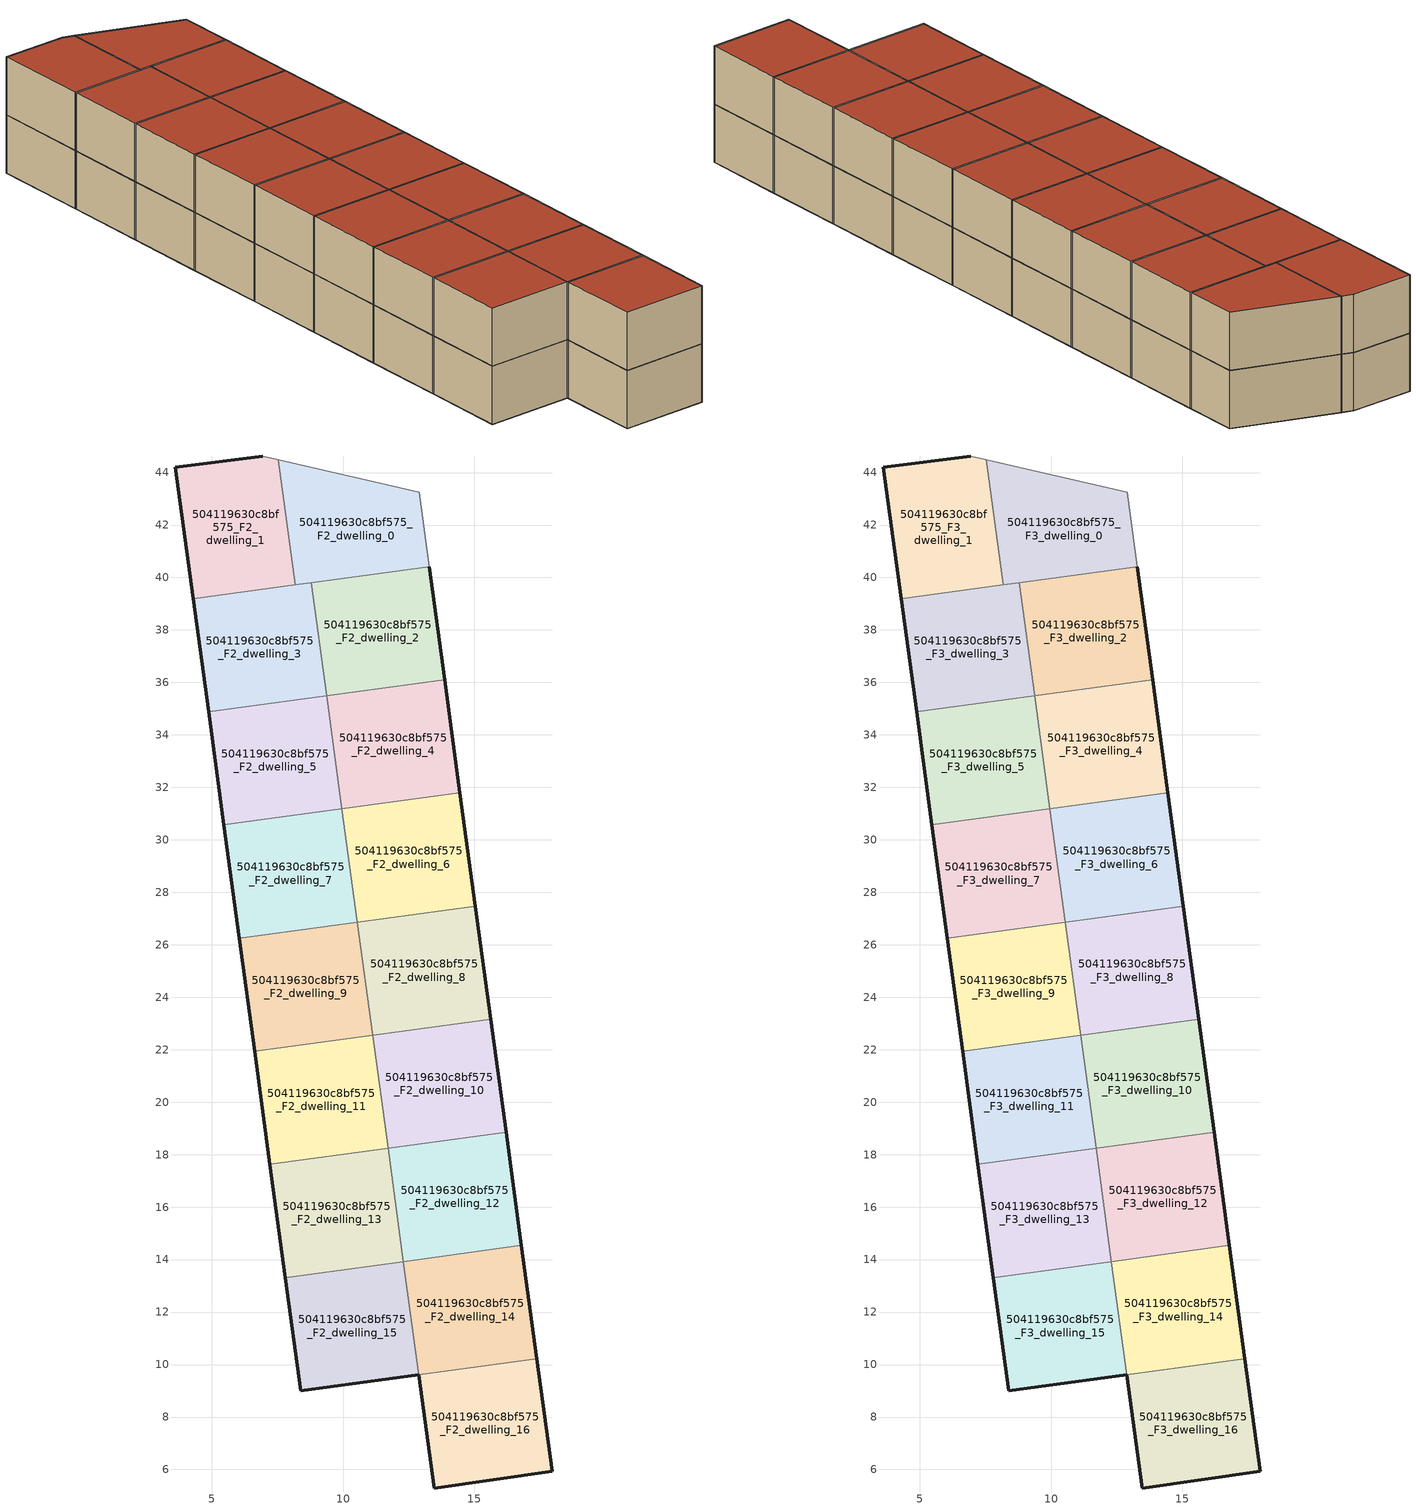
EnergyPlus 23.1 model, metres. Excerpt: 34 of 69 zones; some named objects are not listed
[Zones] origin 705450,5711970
504119630c8bf575_F2_dwelling_0
 floor to 504119630c8bf575_F1_dwelling_0 (EU_floor_Construction): 13.28,40.41 12.9,43.25 7.53,44.49 8.18,39.72 4.28,39.19 z6
 wall to 504119630c8bf575_F2_dwelling_1 (EU_wall_Construction): 4.28,39.19 8.18,39.72 7.53,44.49 z6:9
 wall adiabatic (EU_wall_Construction): 7.53,44.49 12.9,43.25 13.28,40.41 z6:9
 wall to 504119630c8bf575_F2_dwelling_2 (EU_wall_Construction): 13.28,40.41 8.78,39.8 z6:9
 wall to 504119630c8bf575_F2_dwelling_3 (EU_wall_Construction): 8.78,39.8 8.18,39.72 4.28,39.19 z6:9
504119630c8bf575_F2_dwelling_1
 floor to 504119630c8bf575_F1_dwelling_1 (EU_floor_Construction): 8.18,39.72 7.53,44.49 6.94,44.63 3.6,44.21 4.28,39.19 z6
 wall outside (EU_wall_Construction): 4.28,39.19 3.6,44.21 6.94,44.63 z6:9
 wall adiabatic (EU_wall_Construction): 6.94,44.63 7.53,44.49 z6:9
504119630c8bf575_F2_dwelling_10
 floor to 504119630c8bf575_F1_dwelling_10 (EU_floor_Construction): 16.21,18.85 15.62,23.16 11.12,22.55 11.71,18.24 z6
 wall outside (EU_wall_Construction): 15.62,23.16 16.21,18.85 z6:9
 wall to 504119630c8bf575_F2_dwelling_12 (EU_wall_Construction): 16.21,18.85 11.71,18.24 z6:9
 wall to 504119630c8bf575_F2_dwelling_11 (EU_wall_Construction): 11.71,18.24 11.12,22.55 z6:9
 wall to 504119630c8bf575_F2_dwelling_8 (EU_wall_Construction): 11.12,22.55 15.62,23.16 z6:9
504119630c8bf575_F2_dwelling_11
 floor to 504119630c8bf575_F1_dwelling_11 (EU_floor_Construction): 11.71,18.24 11.12,22.55 6.62,21.94 7.21,17.63 z6
 wall outside (EU_wall_Construction): 7.21,17.63 6.62,21.94 z6:9
 wall to 504119630c8bf575_F2_dwelling_13 (EU_wall_Construction): 11.71,18.24 7.21,17.63 z6:9
 wall to 504119630c8bf575_F2_dwelling_9 (EU_wall_Construction): 6.62,21.94 11.12,22.55 z6:9
504119630c8bf575_F2_dwelling_12
 floor to 504119630c8bf575_F1_dwelling_12 (EU_floor_Construction): 16.8,14.54 16.21,18.85 11.71,18.24 12.3,13.93 z6
 wall outside (EU_wall_Construction): 16.21,18.85 16.8,14.54 z6:9
 wall to 504119630c8bf575_F2_dwelling_14 (EU_wall_Construction): 16.8,14.54 12.3,13.93 z6:9
 wall to 504119630c8bf575_F2_dwelling_13 (EU_wall_Construction): 12.3,13.93 11.71,18.24 z6:9
504119630c8bf575_F2_dwelling_13
 floor to 504119630c8bf575_F1_dwelling_13 (EU_floor_Construction): 12.3,13.93 11.71,18.24 7.21,17.63 7.8,13.32 z6
 wall outside (EU_wall_Construction): 7.8,13.32 7.21,17.63 z6:9
 wall to 504119630c8bf575_F2_dwelling_15 (EU_wall_Construction): 12.3,13.93 7.8,13.32 z6:9
504119630c8bf575_F2_dwelling_14
 floor to 504119630c8bf575_F1_dwelling_14 (EU_floor_Construction): 17.38,10.23 16.8,14.54 12.3,13.93 12.88,9.62 z6
 wall outside (EU_wall_Construction): 16.8,14.54 17.38,10.23 z6:9
 wall to 504119630c8bf575_F2_dwelling_15 (EU_wall_Construction): 12.88,9.62 12.3,13.93 z6:9
 wall to 504119630c8bf575_F2_dwelling_16 (EU_wall_Construction): 17.38,10.23 12.88,9.62 z6:9
504119630c8bf575_F2_dwelling_15
 floor to 504119630c8bf575_F1_dwelling_15 (EU_floor_Construction): 12.88,9.62 12.3,13.93 7.8,13.32 8.38,9 z6
 wall outside (EU_wall_Construction): 12.88,9.62 8.38,9 7.8,13.32 z6:9
504119630c8bf575_F2_dwelling_16
 floor to 504119630c8bf575_F1_dwelling_16 (EU_floor_Construction): 17.96,5.93 17.38,10.23 12.88,9.62 13.46,5.29 z6
 wall outside (EU_wall_Construction): 17.38,10.23 17.96,5.93 13.46,5.29 12.88,9.62 z6:9
504119630c8bf575_F2_dwelling_2
 floor to 504119630c8bf575_F1_dwelling_2 (EU_floor_Construction): 13.87,36.1 13.28,40.41 8.78,39.8 9.37,35.49 z6
 wall outside (EU_wall_Construction): 13.28,40.41 13.87,36.1 z6:9
 wall to 504119630c8bf575_F2_dwelling_4 (EU_wall_Construction): 13.87,36.1 9.37,35.49 z6:9
 wall to 504119630c8bf575_F2_dwelling_3 (EU_wall_Construction): 9.37,35.49 8.78,39.8 z6:9
504119630c8bf575_F2_dwelling_3
 floor to 504119630c8bf575_F1_dwelling_3 (EU_floor_Construction): 9.37,35.49 8.78,39.8 4.28,39.19 4.87,34.88 z6
 wall outside (EU_wall_Construction): 4.87,34.88 4.28,39.19 z6:9
 wall to 504119630c8bf575_F2_dwelling_5 (EU_wall_Construction): 9.37,35.49 4.87,34.88 z6:9
504119630c8bf575_F2_dwelling_4
 floor to 504119630c8bf575_F1_dwelling_4 (EU_floor_Construction): 14.45,31.79 13.87,36.1 9.37,35.49 9.95,31.18 z6
 wall outside (EU_wall_Construction): 13.87,36.1 14.45,31.79 z6:9
 wall to 504119630c8bf575_F2_dwelling_5 (EU_wall_Construction): 9.95,31.18 9.37,35.49 z6:9
 wall to 504119630c8bf575_F2_dwelling_6 (EU_wall_Construction): 14.45,31.79 9.95,31.18 z6:9
504119630c8bf575_F2_dwelling_5
 floor to 504119630c8bf575_F1_dwelling_5 (EU_floor_Construction): 9.95,31.18 9.37,35.49 4.87,34.88 5.45,30.57 z6
 wall outside (EU_wall_Construction): 5.45,30.57 4.87,34.88 z6:9
 wall to 504119630c8bf575_F2_dwelling_7 (EU_wall_Construction): 9.95,31.18 5.45,30.57 z6:9
504119630c8bf575_F2_dwelling_6
 floor to 504119630c8bf575_F1_dwelling_6 (EU_floor_Construction): 15.04,27.47 14.45,31.79 9.95,31.18 10.54,26.86 z6
 wall outside (EU_wall_Construction): 14.45,31.79 15.04,27.47 z6:9
 wall to 504119630c8bf575_F2_dwelling_7 (EU_wall_Construction): 10.54,26.86 9.95,31.18 z6:9
 wall to 504119630c8bf575_F2_dwelling_8 (EU_wall_Construction): 15.04,27.47 10.54,26.86 z6:9
504119630c8bf575_F2_dwelling_7
 floor to 504119630c8bf575_F1_dwelling_7 (EU_floor_Construction): 10.54,26.86 9.95,31.18 5.45,30.57 6.04,26.25 z6
 wall outside (EU_wall_Construction): 6.04,26.25 5.45,30.57 z6:9
 wall to 504119630c8bf575_F2_dwelling_9 (EU_wall_Construction): 10.54,26.86 6.04,26.25 z6:9
504119630c8bf575_F2_dwelling_8
 floor to 504119630c8bf575_F1_dwelling_8 (EU_floor_Construction): 15.62,23.16 15.04,27.47 10.54,26.86 11.12,22.55 z6
 wall outside (EU_wall_Construction): 15.04,27.47 15.62,23.16 z6:9
 wall to 504119630c8bf575_F2_dwelling_9 (EU_wall_Construction): 11.12,22.55 10.54,26.86 z6:9
504119630c8bf575_F2_dwelling_9
 floor to 504119630c8bf575_F1_dwelling_9 (EU_floor_Construction): 11.12,22.55 10.54,26.86 6.04,26.25 6.62,21.94 z6
 wall outside (EU_wall_Construction): 6.62,21.94 6.04,26.25 z6:9
504119630c8bf575_F3_dwelling_0
 floor to 504119630c8bf575_F2_dwelling_0 (EU_floor_Construction): 13.28,40.41 12.9,43.25 7.53,44.49 8.18,39.72 4.28,39.19 z9
 wall to 504119630c8bf575_F3_dwelling_1 (EU_wall_Construction): 4.28,39.19 8.18,39.72 7.53,44.49 z9:12
 wall adiabatic (EU_wall_Construction): 7.53,44.49 12.9,43.25 13.28,40.41 z9:12
 wall to 504119630c8bf575_F3_dwelling_2 (EU_wall_Construction): 13.28,40.41 8.78,39.8 z9:12
 wall to 504119630c8bf575_F3_dwelling_3 (EU_wall_Construction): 8.78,39.8 8.18,39.72 4.28,39.19 z9:12
 roof outside (EU_roof_Construction): 12.9,43.25 13.28,40.41 4.28,39.19 8.18,39.72 7.53,44.49 z12
504119630c8bf575_F3_dwelling_1
 floor to 504119630c8bf575_F2_dwelling_1 (EU_floor_Construction): 8.18,39.72 7.53,44.49 6.94,44.63 3.6,44.21 4.28,39.19 z9
 wall outside (EU_wall_Construction): 4.28,39.19 3.6,44.21 6.94,44.63 z9:12
 wall adiabatic (EU_wall_Construction): 6.94,44.63 7.53,44.49 z9:12
 roof outside (EU_roof_Construction): 7.53,44.49 8.18,39.72 4.28,39.19 3.6,44.21 6.94,44.63 z12
504119630c8bf575_F3_dwelling_10
 floor to 504119630c8bf575_F2_dwelling_10 (EU_floor_Construction): 16.21,18.85 15.62,23.16 11.12,22.55 11.71,18.24 z9
 wall outside (EU_wall_Construction): 15.62,23.16 16.21,18.85 z9:12
 wall to 504119630c8bf575_F3_dwelling_12 (EU_wall_Construction): 16.21,18.85 11.71,18.24 z9:12
 wall to 504119630c8bf575_F3_dwelling_11 (EU_wall_Construction): 11.71,18.24 11.12,22.55 z9:12
 wall to 504119630c8bf575_F3_dwelling_8 (EU_wall_Construction): 11.12,22.55 15.62,23.16 z9:12
 roof outside (EU_roof_Construction): 15.62,23.16 16.21,18.85 11.71,18.24 11.12,22.55 z12
504119630c8bf575_F3_dwelling_11
 floor to 504119630c8bf575_F2_dwelling_11 (EU_floor_Construction): 11.71,18.24 11.12,22.55 6.62,21.94 7.21,17.63 z9
 wall outside (EU_wall_Construction): 7.21,17.63 6.62,21.94 z9:12
 wall to 504119630c8bf575_F3_dwelling_13 (EU_wall_Construction): 11.71,18.24 7.21,17.63 z9:12
 wall to 504119630c8bf575_F3_dwelling_9 (EU_wall_Construction): 6.62,21.94 11.12,22.55 z9:12
 roof outside (EU_roof_Construction): 11.12,22.55 11.71,18.24 7.21,17.63 6.62,21.94 z12
504119630c8bf575_F3_dwelling_12
 floor to 504119630c8bf575_F2_dwelling_12 (EU_floor_Construction): 16.8,14.54 16.21,18.85 11.71,18.24 12.3,13.93 z9
 wall outside (EU_wall_Construction): 16.21,18.85 16.8,14.54 z9:12
 wall to 504119630c8bf575_F3_dwelling_14 (EU_wall_Construction): 16.8,14.54 12.3,13.93 z9:12
 wall to 504119630c8bf575_F3_dwelling_13 (EU_wall_Construction): 12.3,13.93 11.71,18.24 z9:12
 roof outside (EU_roof_Construction): 16.21,18.85 16.8,14.54 12.3,13.93 11.71,18.24 z12
504119630c8bf575_F3_dwelling_13
 floor to 504119630c8bf575_F2_dwelling_13 (EU_floor_Construction): 12.3,13.93 11.71,18.24 7.21,17.63 7.8,13.32 z9
 wall outside (EU_wall_Construction): 7.8,13.32 7.21,17.63 z9:12
 wall to 504119630c8bf575_F3_dwelling_15 (EU_wall_Construction): 12.3,13.93 7.8,13.32 z9:12
 roof outside (EU_roof_Construction): 11.71,18.24 12.3,13.93 7.8,13.32 7.21,17.63 z12
504119630c8bf575_F3_dwelling_14
 floor to 504119630c8bf575_F2_dwelling_14 (EU_floor_Construction): 17.38,10.23 16.8,14.54 12.3,13.93 12.88,9.62 z9
 wall outside (EU_wall_Construction): 16.8,14.54 17.38,10.23 z9:12
 wall to 504119630c8bf575_F3_dwelling_15 (EU_wall_Construction): 12.88,9.62 12.3,13.93 z9:12
 wall to 504119630c8bf575_F3_dwelling_16 (EU_wall_Construction): 17.38,10.23 12.88,9.62 z9:12
 roof outside (EU_roof_Construction): 16.8,14.54 17.38,10.23 12.88,9.62 12.3,13.93 z12
504119630c8bf575_F3_dwelling_15
 floor to 504119630c8bf575_F2_dwelling_15 (EU_floor_Construction): 12.88,9.62 12.3,13.93 7.8,13.32 8.38,9 z9
 wall outside (EU_wall_Construction): 12.88,9.62 8.38,9 7.8,13.32 z9:12
 roof outside (EU_roof_Construction): 12.3,13.93 12.88,9.62 8.38,9 7.8,13.32 z12
504119630c8bf575_F3_dwelling_16
 floor to 504119630c8bf575_F2_dwelling_16 (EU_floor_Construction): 17.96,5.93 17.38,10.23 12.88,9.62 13.46,5.29 z9
 wall outside (EU_wall_Construction): 17.38,10.23 17.96,5.93 13.46,5.29 12.88,9.62 z9:12
 roof outside (EU_roof_Construction): 17.38,10.23 17.96,5.93 13.46,5.29 12.88,9.62 z12
504119630c8bf575_F3_dwelling_2
 floor to 504119630c8bf575_F2_dwelling_2 (EU_floor_Construction): 13.87,36.1 13.28,40.41 8.78,39.8 9.37,35.49 z9
 wall outside (EU_wall_Construction): 13.28,40.41 13.87,36.1 z9:12
 wall to 504119630c8bf575_F3_dwelling_4 (EU_wall_Construction): 13.87,36.1 9.37,35.49 z9:12
 wall to 504119630c8bf575_F3_dwelling_3 (EU_wall_Construction): 9.37,35.49 8.78,39.8 z9:12
 roof outside (EU_roof_Construction): 13.28,40.41 13.87,36.1 9.37,35.49 8.78,39.8 z12
504119630c8bf575_F3_dwelling_3
 floor to 504119630c8bf575_F2_dwelling_3 (EU_floor_Construction): 9.37,35.49 8.78,39.8 4.28,39.19 4.87,34.88 z9
 wall outside (EU_wall_Construction): 4.87,34.88 4.28,39.19 z9:12
 wall to 504119630c8bf575_F3_dwelling_5 (EU_wall_Construction): 9.37,35.49 4.87,34.88 z9:12
 roof outside (EU_roof_Construction): 8.78,39.8 9.37,35.49 4.87,34.88 4.28,39.19 z12
504119630c8bf575_F3_dwelling_4
 floor to 504119630c8bf575_F2_dwelling_4 (EU_floor_Construction): 14.45,31.79 13.87,36.1 9.37,35.49 9.95,31.18 z9
 wall outside (EU_wall_Construction): 13.87,36.1 14.45,31.79 z9:12
 wall to 504119630c8bf575_F3_dwelling_5 (EU_wall_Construction): 9.95,31.18 9.37,35.49 z9:12
 wall to 504119630c8bf575_F3_dwelling_6 (EU_wall_Construction): 14.45,31.79 9.95,31.18 z9:12
 roof outside (EU_roof_Construction): 13.87,36.1 14.45,31.79 9.95,31.18 9.37,35.49 z12
504119630c8bf575_F3_dwelling_5
 floor to 504119630c8bf575_F2_dwelling_5 (EU_floor_Construction): 9.95,31.18 9.37,35.49 4.87,34.88 5.45,30.57 z9
 wall outside (EU_wall_Construction): 5.45,30.57 4.87,34.88 z9:12
 wall to 504119630c8bf575_F3_dwelling_7 (EU_wall_Construction): 9.95,31.18 5.45,30.57 z9:12
 roof outside (EU_roof_Construction): 9.37,35.49 9.95,31.18 5.45,30.57 4.87,34.88 z12
504119630c8bf575_F3_dwelling_6
 floor to 504119630c8bf575_F2_dwelling_6 (EU_floor_Construction): 15.04,27.47 14.45,31.79 9.95,31.18 10.54,26.86 z9
 wall outside (EU_wall_Construction): 14.45,31.79 15.04,27.47 z9:12
 wall to 504119630c8bf575_F3_dwelling_7 (EU_wall_Construction): 10.54,26.86 9.95,31.18 z9:12
 wall to 504119630c8bf575_F3_dwelling_8 (EU_wall_Construction): 15.04,27.47 10.54,26.86 z9:12
 roof outside (EU_roof_Construction): 14.45,31.79 15.04,27.47 10.54,26.86 9.95,31.18 z12
504119630c8bf575_F3_dwelling_7
 floor to 504119630c8bf575_F2_dwelling_7 (EU_floor_Construction): 10.54,26.86 9.95,31.18 5.45,30.57 6.04,26.25 z9
 wall outside (EU_wall_Construction): 6.04,26.25 5.45,30.57 z9:12
 wall to 504119630c8bf575_F3_dwelling_9 (EU_wall_Construction): 10.54,26.86 6.04,26.25 z9:12
 roof outside (EU_roof_Construction): 9.95,31.18 10.54,26.86 6.04,26.25 5.45,30.57 z12
504119630c8bf575_F3_dwelling_8
 floor to 504119630c8bf575_F2_dwelling_8 (EU_floor_Construction): 15.62,23.16 15.04,27.47 10.54,26.86 11.12,22.55 z9
 wall outside (EU_wall_Construction): 15.04,27.47 15.62,23.16 z9:12
 wall to 504119630c8bf575_F3_dwelling_9 (EU_wall_Construction): 11.12,22.55 10.54,26.86 z9:12
 roof outside (EU_roof_Construction): 15.04,27.47 15.62,23.16 11.12,22.55 10.54,26.86 z12
504119630c8bf575_F3_dwelling_9
 floor to 504119630c8bf575_F2_dwelling_9 (EU_floor_Construction): 11.12,22.55 10.54,26.86 6.04,26.25 6.62,21.94 z9
 wall outside (EU_wall_Construction): 6.62,21.94 6.04,26.25 z9:12
 roof outside (EU_roof_Construction): 10.54,26.86 11.12,22.55 6.62,21.94 6.04,26.25 z12
[Building]
EU S2 Campaign: North Axis=0; Terrain=City; Solar Distribution=FullExterior
[Site:Location]
London: Latitude=51.5; Longitude=-0.5; Time Zone=0; Elevation=25
[SizingPeriod:WeatherFileDays]
AnnualSizingPeriod: Begin Month=1; Begin Day of Month=1; End Month=12; End Day of Month=31; Day of Week for Start Day=Monday; Use Weather File Daylight Saving Period=No; Use Weather File Rain and Snow Indicators=No
[MATERIAL]
EU_InternalMass_Material: Roughness=MediumRough; Thickness=0.1; Conductivity=1; Density=1800; Specific Heat=900; Thermal Absorptance=0.9; Solar Absorptance=0.7; Visible Absorptance=0.7
[MATERIAL:NOMASS] Roughness=MediumRough; Thermal Absorptance=0.9; Solar Absorptance=0.7; Visible Absorptance=0.7
Name | Thermal Resistance
EU_wall_NoMass | 0.635353
EU_roof_NoMass | 0.675062
EU_floor_NoMass | 1.96382
[CONSTRUCTION]
EU_wall_Construction: EU_wall_NoMass
EU_roof_Construction: EU_roof_NoMass
EU_floor_Construction: EU_floor_NoMass
EU_InternalMass_Construction: EU_InternalMass_Material
[ZONE] Type=1; Multiplier=1; Ceiling Height=autocalculate; Floor Area=autocalculate; Part of Total Floor Area=Yes
Name | Volume
504119630c8bf575_F2_dwelling_0; 504119630c8bf575_F3_dwelling_0 | 59.2903
504119630c8bf575_F2_dwelling_1; 504119630c8bf575_F3_dwelling_1; 504119630c8bf575_F2_dwelling_14; 504119630c8bf575_F3_dwelling_14 | 59.2976
504119630c8bf575_F2_dwelling_10; 504119630c8bf575_F3_dwelling_10; 504119630c8bf575_F2_dwelling_4; 504119630c8bf575_F3_dwelling_4 | 59.2917
504119630c8bf575_F2_dwelling_11; 504119630c8bf575_F3_dwelling_11; 504119630c8bf575_F2_dwelling_13; 504119630c8bf575_F3_dwelling_13; 504119630c8bf575_F2_dwelling_15; 504119630c8bf575_F3_dwelling_15; 504119630c8bf575_F2_dwelling_9; 504119630c8bf575_F3_dwelling_9 | 59.2822
504119630c8bf575_F2_dwelling_12; 504119630c8bf575_F3_dwelling_12 | 59.2969
504119630c8bf575_F2_dwelling_16; 504119630c8bf575_F3_dwelling_16 | 59.2874
504119630c8bf575_F2_dwelling_2; 504119630c8bf575_F3_dwelling_2 | 59.2925
504119630c8bf575_F2_dwelling_3; 504119630c8bf575_F3_dwelling_3 | 59.283
504119630c8bf575_F2_dwelling_5; 504119630c8bf575_F3_dwelling_5 | 59.2896
504119630c8bf575_F2_dwelling_6; 504119630c8bf575_F3_dwelling_6; 504119630c8bf575_F2_dwelling_7; 504119630c8bf575_F3_dwelling_7 | 59.2983
504119630c8bf575_F2_dwelling_8; 504119630c8bf575_F3_dwelling_8 | 59.2786
[INTERNALMASS] Construction=EU_InternalMass_Construction
Name | Zone or ZoneList | Surface Area
504119630c8bf575_F2_dwelling_0_EU_InternalMass | 504119630c8bf575_F2_dwelling_0 | 19.7629
504119630c8bf575_F2_dwelling_1_EU_InternalMass | 504119630c8bf575_F2_dwelling_1 | 19.7668
504119630c8bf575_F2_dwelling_2_EU_InternalMass | 504119630c8bf575_F2_dwelling_2 | 19.7674
504119630c8bf575_F2_dwelling_3_EU_InternalMass | 504119630c8bf575_F2_dwelling_3 | 19.7605
504119630c8bf575_F2_dwelling_4_EU_InternalMass | 504119630c8bf575_F2_dwelling_4 | 19.7649
504119630c8bf575_F2_dwelling_5_EU_InternalMass | 504119630c8bf575_F2_dwelling_5 | 19.7655
504119630c8bf575_F2_dwelling_6_EU_InternalMass | 504119630c8bf575_F2_dwelling_6 | 19.763
504119630c8bf575_F2_dwelling_7_EU_InternalMass | 504119630c8bf575_F2_dwelling_7 | 19.763
504119630c8bf575_F2_dwelling_8_EU_InternalMass | 504119630c8bf575_F2_dwelling_8 | 19.7637
504119630c8bf575_F2_dwelling_9_EU_InternalMass | 504119630c8bf575_F2_dwelling_9 | 22.2307
504119630c8bf575_F2_dwelling_10_EU_InternalMass | 504119630c8bf575_F2_dwelling_10 | 22.2353
504119630c8bf575_F2_dwelling_11_EU_InternalMass | 504119630c8bf575_F2_dwelling_11 | 22.2309
504119630c8bf575_F2_dwelling_12_EU_InternalMass | 504119630c8bf575_F2_dwelling_12 | 22.2337
504119630c8bf575_F2_dwelling_13_EU_InternalMass | 504119630c8bf575_F2_dwelling_13 | 22.2339
504119630c8bf575_F2_dwelling_14_EU_InternalMass | 504119630c8bf575_F2_dwelling_14 | 22.234
504119630c8bf575_F2_dwelling_15_EU_InternalMass | 504119630c8bf575_F2_dwelling_15 | 22.2336
504119630c8bf575_F2_dwelling_16_EU_InternalMass | 504119630c8bf575_F2_dwelling_16 | 22.2339
504119630c8bf575_F3_dwelling_0_EU_InternalMass | 504119630c8bf575_F3_dwelling_0 | 19.7629
504119630c8bf575_F3_dwelling_1_EU_InternalMass | 504119630c8bf575_F3_dwelling_1 | 19.7668
504119630c8bf575_F3_dwelling_2_EU_InternalMass | 504119630c8bf575_F3_dwelling_2 | 19.7674
504119630c8bf575_F3_dwelling_3_EU_InternalMass | 504119630c8bf575_F3_dwelling_3 | 19.7605
504119630c8bf575_F3_dwelling_4_EU_InternalMass | 504119630c8bf575_F3_dwelling_4 | 19.7649
504119630c8bf575_F3_dwelling_5_EU_InternalMass | 504119630c8bf575_F3_dwelling_5 | 19.7655
504119630c8bf575_F3_dwelling_6_EU_InternalMass | 504119630c8bf575_F3_dwelling_6 | 19.763
504119630c8bf575_F3_dwelling_7_EU_InternalMass | 504119630c8bf575_F3_dwelling_7 | 19.763
504119630c8bf575_F3_dwelling_8_EU_InternalMass | 504119630c8bf575_F3_dwelling_8 | 19.7637
504119630c8bf575_F3_dwelling_9_EU_InternalMass | 504119630c8bf575_F3_dwelling_9 | 22.2307
504119630c8bf575_F3_dwelling_10_EU_InternalMass | 504119630c8bf575_F3_dwelling_10 | 22.2353
504119630c8bf575_F3_dwelling_11_EU_InternalMass | 504119630c8bf575_F3_dwelling_11 | 22.2309
504119630c8bf575_F3_dwelling_12_EU_InternalMass | 504119630c8bf575_F3_dwelling_12 | 22.2337
504119630c8bf575_F3_dwelling_13_EU_InternalMass | 504119630c8bf575_F3_dwelling_13 | 22.2339
504119630c8bf575_F3_dwelling_14_EU_InternalMass | 504119630c8bf575_F3_dwelling_14 | 22.234
504119630c8bf575_F3_dwelling_15_EU_InternalMass | 504119630c8bf575_F3_dwelling_15 | 22.2336
504119630c8bf575_F3_dwelling_16_EU_InternalMass | 504119630c8bf575_F3_dwelling_16 | 22.2339
[OTHEREQUIPMENT] Fuel Type=Electricity; Design Level Calculation Method=Watts/Area; Power per Zone Floor Area=1; Fraction Latent=0; Fraction Radiant=0; Fraction Lost=0; Carbon Dioxide Generation Rate=0; EndUse Subcategory=EU_Step8_InternalGains
Name | Zone or ZoneList or Space or SpaceList | Schedule
EU_Step8_InternalGain_504119630c8bf575_F2_dwelling_0_f000 | 504119630c8bf575_F2_dwelling_0 | EU_Step8_GainSchedule_504119630c8bf575_F2_dwelling_0_f000
EU_Step8_InternalGain_504119630c8bf575_F2_dwelling_1_f000 | 504119630c8bf575_F2_dwelling_1 | EU_Step8_GainSchedule_504119630c8bf575_F2_dwelling_1_f000
EU_Step8_InternalGain_504119630c8bf575_F2_dwelling_2_f000 | 504119630c8bf575_F2_dwelling_2 | EU_Step8_GainSchedule_504119630c8bf575_F2_dwelling_2_f000
EU_Step8_InternalGain_504119630c8bf575_F2_dwelling_3_f000 | 504119630c8bf575_F2_dwelling_3 | EU_Step8_GainSchedule_504119630c8bf575_F2_dwelling_3_f000
EU_Step8_InternalGain_504119630c8bf575_F2_dwelling_4_f000 | 504119630c8bf575_F2_dwelling_4 | EU_Step8_GainSchedule_504119630c8bf575_F2_dwelling_4_f000
EU_Step8_InternalGain_504119630c8bf575_F2_dwelling_5_f000 | 504119630c8bf575_F2_dwelling_5 | EU_Step8_GainSchedule_504119630c8bf575_F2_dwelling_5_f000
EU_Step8_InternalGain_504119630c8bf575_F2_dwelling_6_f000 | 504119630c8bf575_F2_dwelling_6 | EU_Step8_GainSchedule_504119630c8bf575_F2_dwelling_6_f000
EU_Step8_InternalGain_504119630c8bf575_F2_dwelling_7_f000 | 504119630c8bf575_F2_dwelling_7 | EU_Step8_GainSchedule_504119630c8bf575_F2_dwelling_7_f000
EU_Step8_InternalGain_504119630c8bf575_F2_dwelling_8_f000 | 504119630c8bf575_F2_dwelling_8 | EU_Step8_GainSchedule_504119630c8bf575_F2_dwelling_8_f000
EU_Step8_InternalGain_504119630c8bf575_F2_dwelling_9_f000 | 504119630c8bf575_F2_dwelling_9 | EU_Step8_GainSchedule_504119630c8bf575_F2_dwelling_9_f000
EU_Step8_InternalGain_504119630c8bf575_F2_dwelling_10_f000 | 504119630c8bf575_F2_dwelling_10 | EU_Step8_GainSchedule_504119630c8bf575_F2_dwelling_10_f000
EU_Step8_InternalGain_504119630c8bf575_F2_dwelling_11_f000 | 504119630c8bf575_F2_dwelling_11 | EU_Step8_GainSchedule_504119630c8bf575_F2_dwelling_11_f000
EU_Step8_InternalGain_504119630c8bf575_F2_dwelling_12_f000 | 504119630c8bf575_F2_dwelling_12 | EU_Step8_GainSchedule_504119630c8bf575_F2_dwelling_12_f000
EU_Step8_InternalGain_504119630c8bf575_F2_dwelling_13_f000 | 504119630c8bf575_F2_dwelling_13 | EU_Step8_GainSchedule_504119630c8bf575_F2_dwelling_13_f000
EU_Step8_InternalGain_504119630c8bf575_F2_dwelling_14_f000 | 504119630c8bf575_F2_dwelling_14 | EU_Step8_GainSchedule_504119630c8bf575_F2_dwelling_14_f000
EU_Step8_InternalGain_504119630c8bf575_F2_dwelling_15_f000 | 504119630c8bf575_F2_dwelling_15 | EU_Step8_GainSchedule_504119630c8bf575_F2_dwelling_15_f000
EU_Step8_InternalGain_504119630c8bf575_F2_dwelling_16_f000 | 504119630c8bf575_F2_dwelling_16 | EU_Step8_GainSchedule_504119630c8bf575_F2_dwelling_16_f000
EU_Step8_InternalGain_504119630c8bf575_F3_dwelling_0_f000 | 504119630c8bf575_F3_dwelling_0 | EU_Step8_GainSchedule_504119630c8bf575_F3_dwelling_0_f000
EU_Step8_InternalGain_504119630c8bf575_F3_dwelling_1_f000 | 504119630c8bf575_F3_dwelling_1 | EU_Step8_GainSchedule_504119630c8bf575_F3_dwelling_1_f000
EU_Step8_InternalGain_504119630c8bf575_F3_dwelling_2_f000 | 504119630c8bf575_F3_dwelling_2 | EU_Step8_GainSchedule_504119630c8bf575_F3_dwelling_2_f000
EU_Step8_InternalGain_504119630c8bf575_F3_dwelling_3_f000 | 504119630c8bf575_F3_dwelling_3 | EU_Step8_GainSchedule_504119630c8bf575_F3_dwelling_3_f000
EU_Step8_InternalGain_504119630c8bf575_F3_dwelling_4_f000 | 504119630c8bf575_F3_dwelling_4 | EU_Step8_GainSchedule_504119630c8bf575_F3_dwelling_4_f000
EU_Step8_InternalGain_504119630c8bf575_F3_dwelling_5_f000 | 504119630c8bf575_F3_dwelling_5 | EU_Step8_GainSchedule_504119630c8bf575_F3_dwelling_5_f000
EU_Step8_InternalGain_504119630c8bf575_F3_dwelling_6_f000 | 504119630c8bf575_F3_dwelling_6 | EU_Step8_GainSchedule_504119630c8bf575_F3_dwelling_6_f000
EU_Step8_InternalGain_504119630c8bf575_F3_dwelling_7_f000 | 504119630c8bf575_F3_dwelling_7 | EU_Step8_GainSchedule_504119630c8bf575_F3_dwelling_7_f000
EU_Step8_InternalGain_504119630c8bf575_F3_dwelling_8_f000 | 504119630c8bf575_F3_dwelling_8 | EU_Step8_GainSchedule_504119630c8bf575_F3_dwelling_8_f000
EU_Step8_InternalGain_504119630c8bf575_F3_dwelling_9_f000 | 504119630c8bf575_F3_dwelling_9 | EU_Step8_GainSchedule_504119630c8bf575_F3_dwelling_9_f000
EU_Step8_InternalGain_504119630c8bf575_F3_dwelling_10_f000 | 504119630c8bf575_F3_dwelling_10 | EU_Step8_GainSchedule_504119630c8bf575_F3_dwelling_10_f000
EU_Step8_InternalGain_504119630c8bf575_F3_dwelling_11_f000 | 504119630c8bf575_F3_dwelling_11 | EU_Step8_GainSchedule_504119630c8bf575_F3_dwelling_11_f000
EU_Step8_InternalGain_504119630c8bf575_F3_dwelling_12_f000 | 504119630c8bf575_F3_dwelling_12 | EU_Step8_GainSchedule_504119630c8bf575_F3_dwelling_12_f000
EU_Step8_InternalGain_504119630c8bf575_F3_dwelling_13_f000 | 504119630c8bf575_F3_dwelling_13 | EU_Step8_GainSchedule_504119630c8bf575_F3_dwelling_13_f000
EU_Step8_InternalGain_504119630c8bf575_F3_dwelling_14_f000 | 504119630c8bf575_F3_dwelling_14 | EU_Step8_GainSchedule_504119630c8bf575_F3_dwelling_14_f000
EU_Step8_InternalGain_504119630c8bf575_F3_dwelling_15_f000 | 504119630c8bf575_F3_dwelling_15 | EU_Step8_GainSchedule_504119630c8bf575_F3_dwelling_15_f000
EU_Step8_InternalGain_504119630c8bf575_F3_dwelling_16_f000 | 504119630c8bf575_F3_dwelling_16 | EU_Step8_GainSchedule_504119630c8bf575_F3_dwelling_16_f000
[ZONEVENTILATION:DESIGNFLOWRATE] Schedule=EU_AlwaysOn; Design Flow Rate Calculation Method=AirChanges/Hour; Air Changes per Hour=0.555504; Ventilation Type=Natural; Fan Pressure Rise=0; Fan Total Efficiency=1; Constant Term Coefficient=1; Temperature Term Coefficient=0; Velocity Term Coefficient=0; Velocity Squared Term Coefficient=0; Minimum Indoor Temperature=-100; Maximum Indoor Temperature=100; Delta Temperature=-100; Minimum Outdoor Temperature=-100; Maximum Outdoor Temperature=100; Maximum Wind Speed=40
Name | Zone or ZoneList or Space or SpaceList
EU_ConstantAir_504119630c8bf575_F2_dwelling_0 | 504119630c8bf575_F2_dwelling_0
EU_ConstantAir_504119630c8bf575_F2_dwelling_1 | 504119630c8bf575_F2_dwelling_1
EU_ConstantAir_504119630c8bf575_F2_dwelling_2 | 504119630c8bf575_F2_dwelling_2
EU_ConstantAir_504119630c8bf575_F2_dwelling_3 | 504119630c8bf575_F2_dwelling_3
EU_ConstantAir_504119630c8bf575_F2_dwelling_4 | 504119630c8bf575_F2_dwelling_4
EU_ConstantAir_504119630c8bf575_F2_dwelling_5 | 504119630c8bf575_F2_dwelling_5
EU_ConstantAir_504119630c8bf575_F2_dwelling_6 | 504119630c8bf575_F2_dwelling_6
EU_ConstantAir_504119630c8bf575_F2_dwelling_7 | 504119630c8bf575_F2_dwelling_7
EU_ConstantAir_504119630c8bf575_F2_dwelling_8 | 504119630c8bf575_F2_dwelling_8
EU_ConstantAir_504119630c8bf575_F2_dwelling_9 | 504119630c8bf575_F2_dwelling_9
EU_ConstantAir_504119630c8bf575_F2_dwelling_10 | 504119630c8bf575_F2_dwelling_10
EU_ConstantAir_504119630c8bf575_F2_dwelling_11 | 504119630c8bf575_F2_dwelling_11
EU_ConstantAir_504119630c8bf575_F2_dwelling_12 | 504119630c8bf575_F2_dwelling_12
EU_ConstantAir_504119630c8bf575_F2_dwelling_13 | 504119630c8bf575_F2_dwelling_13
EU_ConstantAir_504119630c8bf575_F2_dwelling_14 | 504119630c8bf575_F2_dwelling_14
EU_ConstantAir_504119630c8bf575_F2_dwelling_15 | 504119630c8bf575_F2_dwelling_15
EU_ConstantAir_504119630c8bf575_F2_dwelling_16 | 504119630c8bf575_F2_dwelling_16
EU_ConstantAir_504119630c8bf575_F3_dwelling_0 | 504119630c8bf575_F3_dwelling_0
EU_ConstantAir_504119630c8bf575_F3_dwelling_1 | 504119630c8bf575_F3_dwelling_1
EU_ConstantAir_504119630c8bf575_F3_dwelling_2 | 504119630c8bf575_F3_dwelling_2
EU_ConstantAir_504119630c8bf575_F3_dwelling_3 | 504119630c8bf575_F3_dwelling_3
EU_ConstantAir_504119630c8bf575_F3_dwelling_4 | 504119630c8bf575_F3_dwelling_4
EU_ConstantAir_504119630c8bf575_F3_dwelling_5 | 504119630c8bf575_F3_dwelling_5
EU_ConstantAir_504119630c8bf575_F3_dwelling_6 | 504119630c8bf575_F3_dwelling_6
EU_ConstantAir_504119630c8bf575_F3_dwelling_7 | 504119630c8bf575_F3_dwelling_7
EU_ConstantAir_504119630c8bf575_F3_dwelling_8 | 504119630c8bf575_F3_dwelling_8
EU_ConstantAir_504119630c8bf575_F3_dwelling_9 | 504119630c8bf575_F3_dwelling_9
EU_ConstantAir_504119630c8bf575_F3_dwelling_10 | 504119630c8bf575_F3_dwelling_10
EU_ConstantAir_504119630c8bf575_F3_dwelling_11 | 504119630c8bf575_F3_dwelling_11
EU_ConstantAir_504119630c8bf575_F3_dwelling_12 | 504119630c8bf575_F3_dwelling_12
EU_ConstantAir_504119630c8bf575_F3_dwelling_13 | 504119630c8bf575_F3_dwelling_13
EU_ConstantAir_504119630c8bf575_F3_dwelling_14 | 504119630c8bf575_F3_dwelling_14
EU_ConstantAir_504119630c8bf575_F3_dwelling_15 | 504119630c8bf575_F3_dwelling_15
EU_ConstantAir_504119630c8bf575_F3_dwelling_16 | 504119630c8bf575_F3_dwelling_16
[HVACTEMPLATE:ZONE:IDEALLOADSAIRSYSTEM] System Availability Schedule=EU_AlwaysOn; Maximum Heating Supply Air Temperature=50; Minimum Cooling Supply Air Temperature=13; Maximum Heating Supply Air Humidity Ratio=0.0156; Minimum Cooling Supply Air Humidity Ratio=0.0077; Heating Limit=NoLimit; Cooling Limit=NoLimit; Heating Availability Schedule=EU_AlwaysOn; Cooling Availability Schedule=EU_CoolingOff; Dehumidification Control Type=ConstantSensibleHeatRatio; Cooling Sensible Heat Ratio=0.7; Dehumidification Setpoint=60; Humidification Control Type=None; Humidification Setpoint=30; Outdoor Air Method=None; Outdoor Air Flow Rate per Person=0.00944; Outdoor Air Flow Rate per Zone Floor Area=0; Outdoor Air Flow Rate per Zone=0; Demand Controlled Ventilation Type=None; Outdoor Air Economizer Type=NoEconomizer; Heat Recovery Type=None; Sensible Heat Recovery Effectiveness=0.7; Latent Heat Recovery Effectiveness=0.65
Name | Template Thermostat
504119630c8bf575_F2_dwelling_0 | EU_HeatOnly_504119630c8bf575_F2_dwelling_0
504119630c8bf575_F2_dwelling_1 | EU_HeatOnly_504119630c8bf575_F2_dwelling_1
504119630c8bf575_F2_dwelling_2 | EU_HeatOnly_504119630c8bf575_F2_dwelling_2
504119630c8bf575_F2_dwelling_3 | EU_HeatOnly_504119630c8bf575_F2_dwelling_3
504119630c8bf575_F2_dwelling_4 | EU_HeatOnly_504119630c8bf575_F2_dwelling_4
504119630c8bf575_F2_dwelling_5 | EU_HeatOnly_504119630c8bf575_F2_dwelling_5
504119630c8bf575_F2_dwelling_6 | EU_HeatOnly_504119630c8bf575_F2_dwelling_6
504119630c8bf575_F2_dwelling_7 | EU_HeatOnly_504119630c8bf575_F2_dwelling_7
504119630c8bf575_F2_dwelling_8 | EU_HeatOnly_504119630c8bf575_F2_dwelling_8
504119630c8bf575_F2_dwelling_9 | EU_HeatOnly_504119630c8bf575_F2_dwelling_9
504119630c8bf575_F2_dwelling_10 | EU_HeatOnly_504119630c8bf575_F2_dwelling_10
504119630c8bf575_F2_dwelling_11 | EU_HeatOnly_504119630c8bf575_F2_dwelling_11
504119630c8bf575_F2_dwelling_12 | EU_HeatOnly_504119630c8bf575_F2_dwelling_12
504119630c8bf575_F2_dwelling_13 | EU_HeatOnly_504119630c8bf575_F2_dwelling_13
504119630c8bf575_F2_dwelling_14 | EU_HeatOnly_504119630c8bf575_F2_dwelling_14
504119630c8bf575_F2_dwelling_15 | EU_HeatOnly_504119630c8bf575_F2_dwelling_15
504119630c8bf575_F2_dwelling_16 | EU_HeatOnly_504119630c8bf575_F2_dwelling_16
504119630c8bf575_F3_dwelling_0 | EU_HeatOnly_504119630c8bf575_F3_dwelling_0
504119630c8bf575_F3_dwelling_1 | EU_HeatOnly_504119630c8bf575_F3_dwelling_1
504119630c8bf575_F3_dwelling_2 | EU_HeatOnly_504119630c8bf575_F3_dwelling_2
504119630c8bf575_F3_dwelling_3 | EU_HeatOnly_504119630c8bf575_F3_dwelling_3
504119630c8bf575_F3_dwelling_4 | EU_HeatOnly_504119630c8bf575_F3_dwelling_4
504119630c8bf575_F3_dwelling_5 | EU_HeatOnly_504119630c8bf575_F3_dwelling_5
504119630c8bf575_F3_dwelling_6 | EU_HeatOnly_504119630c8bf575_F3_dwelling_6
504119630c8bf575_F3_dwelling_7 | EU_HeatOnly_504119630c8bf575_F3_dwelling_7
504119630c8bf575_F3_dwelling_8 | EU_HeatOnly_504119630c8bf575_F3_dwelling_8
504119630c8bf575_F3_dwelling_9 | EU_HeatOnly_504119630c8bf575_F3_dwelling_9
504119630c8bf575_F3_dwelling_10 | EU_HeatOnly_504119630c8bf575_F3_dwelling_10
504119630c8bf575_F3_dwelling_11 | EU_HeatOnly_504119630c8bf575_F3_dwelling_11
504119630c8bf575_F3_dwelling_12 | EU_HeatOnly_504119630c8bf575_F3_dwelling_12
504119630c8bf575_F3_dwelling_13 | EU_HeatOnly_504119630c8bf575_F3_dwelling_13
504119630c8bf575_F3_dwelling_14 | EU_HeatOnly_504119630c8bf575_F3_dwelling_14
504119630c8bf575_F3_dwelling_15 | EU_HeatOnly_504119630c8bf575_F3_dwelling_15
504119630c8bf575_F3_dwelling_16 | EU_HeatOnly_504119630c8bf575_F3_dwelling_16
[SIZING:ZONE] Zone Cooling Design Supply Air Temperature Input Method=SupplyAirTemperature; Zone Cooling Design Supply Air Temperature=13; Zone Heating Design Supply Air Temperature Input Method=SupplyAirTemperature; Zone Heating Design Supply Air Temperature=50; Zone Cooling Design Supply Air Humidity Ratio=0.008; Zone Heating Design Supply Air Humidity Ratio=0.008; Cooling Design Air Flow Method=DesignDay; Cooling Design Air Flow Rate=0; Cooling Minimum Air Flow per Zone Floor Area=0.000762; Cooling Minimum Air Flow=0; Cooling Minimum Air Flow Fraction=0.2; Heating Design Air Flow Method=DesignDay; Heating Design Air Flow Rate=0; Heating Maximum Air Flow per Zone Floor Area=0.002032; Heating Maximum Air Flow=0.141576; Heating Maximum Air Flow Fraction=0.3; Account for Dedicated Outdoor Air System=No; Dedicated Outdoor Air System Control Strategy=NeutralSupplyAir; Dedicated Outdoor Air Low Setpoint Temperature for Design=autosize; Dedicated Outdoor Air High Setpoint Temperature for Design=autosize; Zone Load Sizing Method=Sensible Load Only No Latent Load; Zone Latent Cooling Design Supply Air Humidity Ratio Input Method=HumidityRatioDifference; Zone Cooling Design Supply Air Humidity Ratio Difference=0.005; Zone Latent Heating Design Supply Air Humidity Ratio Input Method=HumidityRatioDifference; Zone Humidification Design Supply Air Humidity Ratio Difference=0.005
504119630c8bf575_F2_dwelling_0; 504119630c8bf575_F2_dwelling_1; 504119630c8bf575_F2_dwelling_2; 504119630c8bf575_F2_dwelling_3; 504119630c8bf575_F2_dwelling_4; 504119630c8bf575_F2_dwelling_5; 504119630c8bf575_F2_dwelling_6; 504119630c8bf575_F2_dwelling_7; 504119630c8bf575_F2_dwelling_8; 504119630c8bf575_F2_dwelling_9; 504119630c8bf575_F2_dwelling_10; 504119630c8bf575_F2_dwelling_11; 504119630c8bf575_F2_dwelling_12; 504119630c8bf575_F2_dwelling_13; 504119630c8bf575_F2_dwelling_14; 504119630c8bf575_F2_dwelling_15; 504119630c8bf575_F2_dwelling_16; 504119630c8bf575_F3_dwelling_0; 504119630c8bf575_F3_dwelling_1; 504119630c8bf575_F3_dwelling_2; 504119630c8bf575_F3_dwelling_3; 504119630c8bf575_F3_dwelling_4; 504119630c8bf575_F3_dwelling_5; 504119630c8bf575_F3_dwelling_6; 504119630c8bf575_F3_dwelling_7; 504119630c8bf575_F3_dwelling_8; 504119630c8bf575_F3_dwelling_9; 504119630c8bf575_F3_dwelling_10; 504119630c8bf575_F3_dwelling_11; 504119630c8bf575_F3_dwelling_12; 504119630c8bf575_F3_dwelling_13; 504119630c8bf575_F3_dwelling_14; 504119630c8bf575_F3_dwelling_15; 504119630c8bf575_F3_dwelling_16
[SCHEDULE:CONSTANT]
Name | Hourly Value
EU_AlwaysOn | 1
EU_CoolingOff | 0
[SCHEDULE:FILE] Column Number=1; Rows to Skip at Top=0; Number of Hours of Data=8760; Column Separator=Comma; Interpolate to Timestep=No; Minutes per Item=60; Adjust Schedule for Daylight Savings=Yes
Name | File
EU_Step8_GainSchedule_504119630c8bf575_F2_dwelling_0_f000 | ../../schedules/504119630c8bf575/504119630c8bf575_F2_dwelling_0_f000_gain.csv
EU_Step8_GainSchedule_504119630c8bf575_F2_dwelling_1_f000 | ../../schedules/504119630c8bf575/504119630c8bf575_F2_dwelling_1_f000_gain.csv
EU_Step8_GainSchedule_504119630c8bf575_F2_dwelling_2_f000 | ../../schedules/504119630c8bf575/504119630c8bf575_F2_dwelling_2_f000_gain.csv
EU_Step8_GainSchedule_504119630c8bf575_F2_dwelling_3_f000 | ../../schedules/504119630c8bf575/504119630c8bf575_F2_dwelling_3_f000_gain.csv
EU_Step8_GainSchedule_504119630c8bf575_F2_dwelling_4_f000 | ../../schedules/504119630c8bf575/504119630c8bf575_F2_dwelling_4_f000_gain.csv
EU_Step8_GainSchedule_504119630c8bf575_F2_dwelling_5_f000 | ../../schedules/504119630c8bf575/504119630c8bf575_F2_dwelling_5_f000_gain.csv
EU_Step8_GainSchedule_504119630c8bf575_F2_dwelling_6_f000 | ../../schedules/504119630c8bf575/504119630c8bf575_F2_dwelling_6_f000_gain.csv
EU_Step8_GainSchedule_504119630c8bf575_F2_dwelling_7_f000 | ../../schedules/504119630c8bf575/504119630c8bf575_F2_dwelling_7_f000_gain.csv
EU_Step8_GainSchedule_504119630c8bf575_F2_dwelling_8_f000 | ../../schedules/504119630c8bf575/504119630c8bf575_F2_dwelling_8_f000_gain.csv
EU_Step8_GainSchedule_504119630c8bf575_F2_dwelling_9_f000 | ../../schedules/504119630c8bf575/504119630c8bf575_F2_dwelling_9_f000_gain.csv
EU_Step8_GainSchedule_504119630c8bf575_F2_dwelling_10_f000 | ../../schedules/504119630c8bf575/504119630c8bf575_F2_dwelling_10_f000_gain.csv
EU_Step8_GainSchedule_504119630c8bf575_F2_dwelling_11_f000 | ../../schedules/504119630c8bf575/504119630c8bf575_F2_dwelling_11_f000_gain.csv
EU_Step8_GainSchedule_504119630c8bf575_F2_dwelling_12_f000 | ../../schedules/504119630c8bf575/504119630c8bf575_F2_dwelling_12_f000_gain.csv
EU_Step8_GainSchedule_504119630c8bf575_F2_dwelling_13_f000 | ../../schedules/504119630c8bf575/504119630c8bf575_F2_dwelling_13_f000_gain.csv
EU_Step8_GainSchedule_504119630c8bf575_F2_dwelling_14_f000 | ../../schedules/504119630c8bf575/504119630c8bf575_F2_dwelling_14_f000_gain.csv
EU_Step8_GainSchedule_504119630c8bf575_F2_dwelling_15_f000 | ../../schedules/504119630c8bf575/504119630c8bf575_F2_dwelling_15_f000_gain.csv
EU_Step8_GainSchedule_504119630c8bf575_F2_dwelling_16_f000 | ../../schedules/504119630c8bf575/504119630c8bf575_F2_dwelling_16_f000_gain.csv
EU_Step8_GainSchedule_504119630c8bf575_F3_dwelling_0_f000 | ../../schedules/504119630c8bf575/504119630c8bf575_F3_dwelling_0_f000_gain.csv
EU_Step8_GainSchedule_504119630c8bf575_F3_dwelling_1_f000 | ../../schedules/504119630c8bf575/504119630c8bf575_F3_dwelling_1_f000_gain.csv
EU_Step8_GainSchedule_504119630c8bf575_F3_dwelling_2_f000 | ../../schedules/504119630c8bf575/504119630c8bf575_F3_dwelling_2_f000_gain.csv
EU_Step8_GainSchedule_504119630c8bf575_F3_dwelling_3_f000 | ../../schedules/504119630c8bf575/504119630c8bf575_F3_dwelling_3_f000_gain.csv
EU_Step8_GainSchedule_504119630c8bf575_F3_dwelling_4_f000 | ../../schedules/504119630c8bf575/504119630c8bf575_F3_dwelling_4_f000_gain.csv
EU_Step8_GainSchedule_504119630c8bf575_F3_dwelling_5_f000 | ../../schedules/504119630c8bf575/504119630c8bf575_F3_dwelling_5_f000_gain.csv
EU_Step8_GainSchedule_504119630c8bf575_F3_dwelling_6_f000 | ../../schedules/504119630c8bf575/504119630c8bf575_F3_dwelling_6_f000_gain.csv
EU_Step8_GainSchedule_504119630c8bf575_F3_dwelling_7_f000 | ../../schedules/504119630c8bf575/504119630c8bf575_F3_dwelling_7_f000_gain.csv
EU_Step8_GainSchedule_504119630c8bf575_F3_dwelling_8_f000 | ../../schedules/504119630c8bf575/504119630c8bf575_F3_dwelling_8_f000_gain.csv
EU_Step8_GainSchedule_504119630c8bf575_F3_dwelling_9_f000 | ../../schedules/504119630c8bf575/504119630c8bf575_F3_dwelling_9_f000_gain.csv
EU_Step8_GainSchedule_504119630c8bf575_F3_dwelling_10_f000 | ../../schedules/504119630c8bf575/504119630c8bf575_F3_dwelling_10_f000_gain.csv
EU_Step8_GainSchedule_504119630c8bf575_F3_dwelling_11_f000 | ../../schedules/504119630c8bf575/504119630c8bf575_F3_dwelling_11_f000_gain.csv
EU_Step8_GainSchedule_504119630c8bf575_F3_dwelling_12_f000 | ../../schedules/504119630c8bf575/504119630c8bf575_F3_dwelling_12_f000_gain.csv
EU_Step8_GainSchedule_504119630c8bf575_F3_dwelling_13_f000 | ../../schedules/504119630c8bf575/504119630c8bf575_F3_dwelling_13_f000_gain.csv
EU_Step8_GainSchedule_504119630c8bf575_F3_dwelling_14_f000 | ../../schedules/504119630c8bf575/504119630c8bf575_F3_dwelling_14_f000_gain.csv
EU_Step8_GainSchedule_504119630c8bf575_F3_dwelling_15_f000 | ../../schedules/504119630c8bf575/504119630c8bf575_F3_dwelling_15_f000_gain.csv
EU_Step8_GainSchedule_504119630c8bf575_F3_dwelling_16_f000 | ../../schedules/504119630c8bf575/504119630c8bf575_F3_dwelling_16_f000_gain.csv
